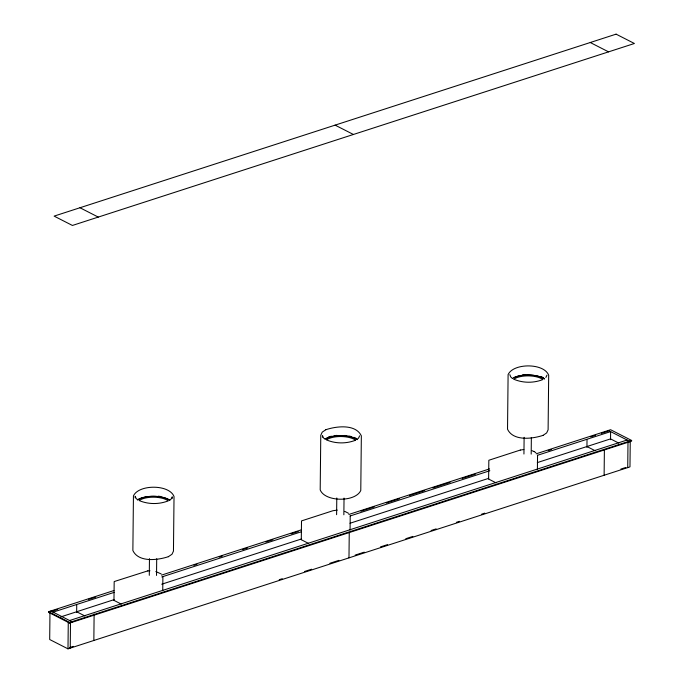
<?xml version="1.0" encoding="UTF-8"?>
<svg xmlns="http://www.w3.org/2000/svg" width="683" height="683" viewBox="0 0 683 683"><rect width="100%" height="100%" fill="white"/><g stroke="black" fill="none" stroke-linecap="round" stroke-linejoin="round"><path stroke-width="1.02" d="M113.933 590.53L48.595 611.686L48.595 612.352L69.64 623.092L631.621 441.124L631.63 440.458L610.585 429.718L536.129 453.828M49.961 613.052L49.688 639.51L67.993 648.85L629.974 466.882L630.255 440.415M53.129 612.788L53.137 612.13L114.198 592.357M67.993 648.85L68.266 622.384M69.64 623.092L69.649 622.426L48.595 611.686M70.503 622.717L70.238 648.124L69.325 647.655M71.886 622.358L71.894 621.701L50.849 610.961L50.841 611.618L57.722 609.39M76.65 612.557L76.727 605.147M93.844 640.483L94.117 614.017M113.967 600.323L114.181 581.566L147.639 570.928M135.166 497.873C134.952 493.374 135.371 499.222 137.403 499.469M149.287 575.334L149.457 558.626M156.527 575.445L156.706 558.728M162.742 590.693L162.895 576.512M172.27 498.419C172.611 493.852 171.954 499.76 169.794 499.947M301.297 539.664L301.51 520.907L332.98 510.713L337.291 510.124M322.487 437.214C322.282 432.715 322.692 438.563 324.732 438.81M336.608 514.683L336.787 497.967M343.856 514.786L344.036 498.078M348.979 557.866L349.252 532.458M350.072 530.034L350.225 515.853M488.618 479.014L488.84 460.257L520.309 450.054M523.938 454.024L524.117 437.308M531.186 454.127L531.357 437.419M537.401 469.375L537.547 455.194M586.936 447.331L587.013 439.92M604.122 475.248L604.387 449.849M610.534 439.681L610.619 431.613L537.41 455.322M627.728 467.607L627.993 442.208M629.376 441.85L629.385 441.184L608.331 430.444M359.617 435.839L358.549 438.102L357.124 439.289M546.946 375.18L545.871 377.451M168.317 556.722L171.988 554.255L173.456 551.13L174.028 496.515C169.273 484.17 138.666 484.264 133.441 495.918L132.869 550.532C138.512 562.63 157.79 560.231 168.394 556.671M325.911 429.675L322.239 432.143L320.771 435.267L320.199 489.882C324.988 502.107 355.425 502.329 360.778 490.479L361.35 435.865C355.689 423.836 336.454 426.124 325.825 429.727M542.976 435.404L546.639 432.937L548.107 429.82L548.68 375.206C543.933 362.852 513.326 362.955 508.101 374.608L507.529 429.223C513.164 441.32 532.441 438.921 543.053 435.361M167.967 500.963C158.849 504.515 148.151 504.413 139.153 500.537M355.297 440.313C346.179 443.865 335.481 443.762 326.483 439.886M542.626 379.654C533.508 383.206 522.811 383.103 513.812 379.227M161.521 575.12L301.237 529.88M348.825 514.47L489.557 468.905M88.619 599.384L95.705 597.096M193.912 565.293L196.952 564.312M219.226 557.097L222.265 556.116M242.508 549.559L247.57 547.92M265.798 542.02L272.884 539.724M291.112 533.824L298.198 531.528M360.966 511.2L374.13 506.94M386.279 503.004L399.444 498.744M409.569 495.465L424.758 490.548M432.851 487.927L450.063 482.352M462.212 478.416L475.377 474.156M548.278 450.549L551.309 449.568M590.624 436.838L595.542 435.25M601.441 433.338L608.331 431.11M161.786 576.947L301.502 531.707M350.106 515.972L489.822 470.732M60.924 616.851L114.121 599.631M161.709 584.221L301.425 538.981M350.029 523.246L488.729 478.331M537.333 462.596L610.542 438.887L618.781 443.096M69.606 620.531L627.096 440.023M69.649 622.426L631.63 440.458M70.306 647.339L73.26 646.383M279.219 579.688L282.258 578.706M304.533 571.492L311.619 569.204M329.846 563.296L338.956 560.35M355.151 555.108L364.27 552.154M380.465 546.912L387.551 544.616M405.779 538.716L412.865 536.42M431.093 530.52L436.155 528.881M456.398 522.324L459.437 521.334M481.711 514.128L484.751 513.138M620.907 469.05L625.824 467.462M520.318 450.054L523.844 449.516M147.648 570.928L149.961 570.783M155.826 571.569L161.197 573.942M532.083 450.712L534.174 451.591M344.753 511.362L348.526 513.292M590.257 42.517L608.562 51.857M335.114 125.134L353.418 134.474M586.945 446.537L595.183 450.737M79.971 207.752L98.275 217.092M488.746 479.125L495.978 482.813M301.416 539.783L308.656 543.472M114.087 600.434L121.326 604.131M76.658 611.763L84.897 615.964M534.2 451.6L535.856 452.633M512.062 378.16L510.722 376.931L509.834 374.634M137.505 499.879A18.817 7.684 0.6 0 1 169.521 499.973M139.417 500.366A16.588 6.77 0.6 0 1 168.138 500.793M137.727 499.888A18.552 7.573 0.6 0 1 153.931 496.345A18.552 7.573 0.6 0 1 169.862 500.366M158.166 496.182A19.568 7.991 0.6 0 1 160.616 496.507M325.415 438.853A18.817 7.684 0.6 0 1 356.85 439.323M326.739 439.707A16.588 6.77 0.6 0 1 355.467 440.134M325.048 439.237A18.552 7.573 0.6 0 1 341.252 435.686A18.552 7.573 0.6 0 1 357.183 439.707M328.625 436.958A19.568 7.991 0.6 0 1 331.451 436.198M334.559 435.652A19.568 7.991 0.6 0 1 337.035 435.395M344.667 435.447A19.568 7.991 0.6 0 1 346.324 435.617M348.996 436.036A19.568 7.991 0.6 0 1 351.011 436.488M353.777 437.325A19.568 7.991 0.6 0 1 356.15 438.349M514.077 377.503A18.817 7.684 0.6 0 1 544.18 378.664M514.068 379.056A16.588 6.77 0.6 0 1 542.797 379.475M512.378 378.578A18.552 7.573 0.6 0 1 528.582 375.027A18.552 7.573 0.6 0 1 544.513 379.056M522.7 374.899A19.568 7.991 0.6 0 1 525.193 374.685M541.107 376.666A19.568 7.991 0.6 0 1 543.48 377.69M616.1 34.15L54.119 216.118L72.424 225.458L634.405 43.49L616.1 34.15"/></g></svg>
